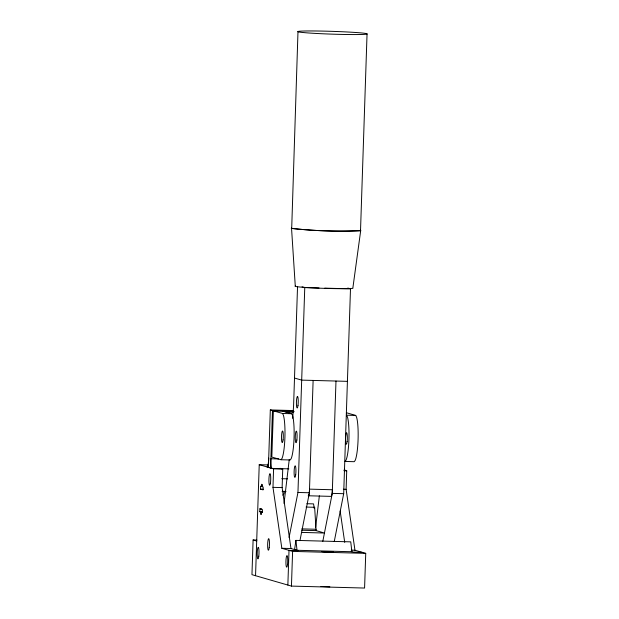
<?xml version="1.0" encoding="UTF-8"?>
<svg xmlns="http://www.w3.org/2000/svg" width="619" height="619" viewBox="0 0 619 619"><rect width="100%" height="100%" fill="white"/><g stroke="black" fill="none" stroke-linecap="round" stroke-linejoin="round"><path stroke-width="0.93" d="M256.955 540.085L253.101 539.977L251.956 574.672L291.448 586.092L364.583 588.05L365.736 553.355L354.966 550.245L351.306 550.144M255.546 575.709L259.229 464.691L268.375 464.939M262.441 511.99L259.802 511.704L259.895 508.818L261.729 508.864M260.645 486.263L261.45 486.495L261.528 484.298L262.425 484.561L262.348 486.758L263.16 486.991L263.06 489.884L260.545 489.157L260.645 486.263L262.471 486.317M260.607 511.944L260.529 514.257L261.427 514.513L261.504 512.199L262.317 512.431L262.41 509.545L259.895 508.818M268.406 467.368L270.317 409.948L293.406 410.567M270.565 467.987L272.468 410.567L270.317 409.948M294.064 411.372L273.358 410.815L271.826 457.077L281.034 459.739L290.187 459.979L291.116 458.741A23.545 3.683 -88.5 0 0 294.056 437.749A23.545 3.683 -88.5 0 0 292.555 415.473L291.719 413.724L282.512 411.062M365.736 553.355L292.601 551.397L281.831 548.279L272.979 487.346L273.59 468.838L259.229 464.691M287.858 585.048L289.011 550.361L298.157 550.601L290.976 548.527L282.125 487.586L282.736 469.086L280.043 468.304M297.994 31.468L291.696 228.442C314.491 230.872 337.626 231.769 360.521 230.647L367.044 34.053A34.741 1.393 1.9 0 0 318.437 31.02A34.741 1.393 1.9 0 0 312.069 33.209A34.741 1.393 1.9 0 0 367.044 34.053M297.538 286.496L293.584 405.809L292.702 418.32M291.448 586.092L292.601 551.397M289.073 537.501L297.956 492.461L304.757 287.603L302.064 286.829M299.936 540.697L309.392 492.77L313.121 380.43M301.577 532.41L324.441 533.029L316.1 530.615L314.645 507.294L306.072 507.069M322.809 541.308L332.264 493.382L335.985 381.041M334.252 541.548L343.692 493.691L350.493 288.833L347.801 288.052M354.966 550.245L346.114 489.304L346.725 470.804L344.032 470.022M284.036 503.495L289.243 459.6M315.62 527.311L319.358 495.819M360.521 230.647L360.297 230.276L360.73 230.369L352.861 288.021A28.954 1.161 1.9 0 1 323.242 288.315A28.954 1.161 1.9 0 1 295.511 286.055M295.913 540.387L297.043 550.276L351.878 551.746L350.749 541.857L295.913 540.387L294.567 549.564L296.493 549.618M314.645 507.294L314.274 508.385L313.554 503.897L306.885 503.711M282.736 495.115C283.912 494.016 284.33 494.364 284.036 491.324M295.294 286.349L291.526 227.993M360.73 230.369L360.467 230.725C337.432 231.638 314.166 231.003 291.263 228.349M281.034 459.739L281.97 458.493A23.545 3.683 -88.5 0 0 284.91 437.501A23.545 3.683 -88.5 0 0 283.409 415.233L282.574 413.477L273.358 410.815M329.857 586.851L320.936 586.472M304.757 287.603L319.048 287.99M324.766 288.144L350.493 288.833M347.421 381.35L301.685 380.12L294.505 378.047M272.468 410.567L293.638 411.132M284.663 411.681L293.808 411.929A10.422 0.418 1.9 0 0 286.102 412.099M282.574 413.477L291.719 413.724M355.747 415.442L346.601 415.194L347.437 416.943A23.545 3.683 -88.5 0 1 348.938 439.219A23.545 3.683 -88.5 0 1 346.006 460.211L345.069 461.457L354.215 461.697L355.151 460.459A23.545 3.683 -88.5 0 0 358.084 439.467A23.545 3.683 -88.5 0 0 356.583 417.191L355.747 415.442L346.539 412.78M278.565 458.942L270.867 458.741A9.262 1.447 -88.5 0 0 271.996 468.405L288.841 468.854M273.59 468.838L282.736 469.086M343.978 470.726L346.725 470.804M281.777 478.68L287.549 478.835M272.979 487.346L282.125 487.586M343.367 489.234L346.114 489.304M260.545 489.157L263.292 489.227M282.31 491.331L285.197 491.409M282.179 491.54L286.032 491.648M297.956 492.461L309.392 492.77M332.264 493.382L343.692 493.691M308.208 495.765L331.072 496.384A6.948 1.083 -88.5 0 0 332.38 489.753L309.515 489.142A6.948 1.083 -88.5 0 1 309.252 492.569M259.802 511.704L262.541 511.781M301.855 528.881L316.147 529.26M301.809 530.235L316.1 530.615M281.831 548.279L290.976 548.527M362.146 552.318L353 552.071L351.205 551.552M271.996 468.405L266.975 466.95A9.262 1.447 -88.5 0 0 268.716 458.114M253.101 539.977L256.692 541.021M340.148 510.961L344.713 542.383M345.131 470.363A9.262 1.447 -88.5 0 1 344.458 468.916M309.036 493.954A6.948 1.083 -88.5 0 1 308.494 495.61M321.973 551.591L333.13 552.071L321.973 551.591M269.226 547.56A5.788 0.905 -88.5 0 0 268.739 538.662A5.788 0.905 -88.5 0 0 267.671 547.111A5.788 0.905 -88.5 0 0 269.226 547.56M270.379 483.385A5.788 0.905 -88.5 0 0 270.178 473.79A5.788 0.905 -88.5 0 0 268.909 481.102A5.788 0.905 -88.5 0 0 270.379 483.385M287.518 564.52A5.788 0.905 -88.5 0 0 287.023 555.622A5.788 0.905 -88.5 0 0 285.963 564.071A5.788 0.905 -88.5 0 0 287.518 564.52M258.788 556.218A5.788 0.905 -88.5 0 0 258.301 547.32A5.788 0.905 -88.5 0 0 257.233 555.769A5.788 0.905 -88.5 0 0 258.788 556.218M283.076 439.892A5.788 0.905 -88.5 0 0 282.589 430.994A5.788 0.905 -88.5 0 0 281.521 439.444A5.788 0.905 -88.5 0 0 283.076 439.892M347.104 441.61A5.788 0.905 -88.5 0 0 346.617 432.712A5.788 0.905 -88.5 0 0 345.549 441.161A5.788 0.905 -88.5 0 0 347.104 441.61M298.01 405.329A5.788 0.905 -88.5 0 0 297.522 396.431A5.788 0.905 -88.5 0 0 296.455 404.88A5.788 0.905 -88.5 0 0 298.01 405.329M296.857 440.024A5.788 0.905 -88.5 0 0 296.369 431.126A5.788 0.905 -88.5 0 0 295.302 439.575A5.788 0.905 -88.5 0 0 296.857 440.024M295.704 474.719A5.788 0.905 -88.5 0 0 295.217 465.821A5.788 0.905 -88.5 0 0 294.149 474.27A5.788 0.905 -88.5 0 0 295.704 474.719"/></g></svg>
